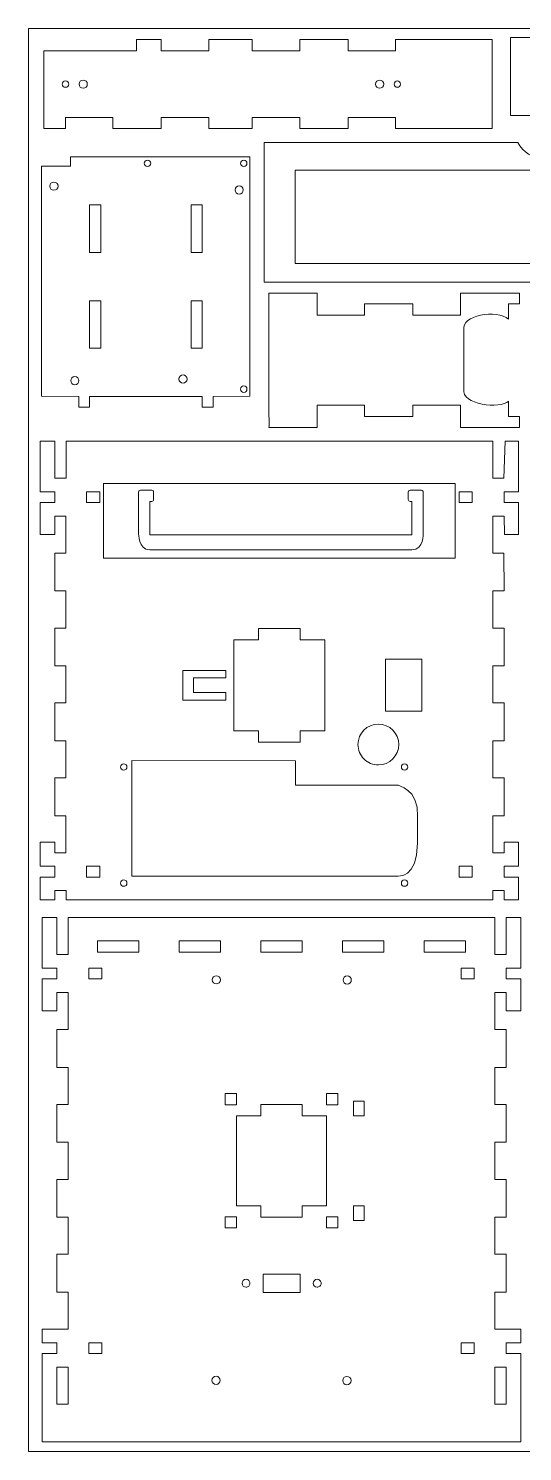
# Model space of a CAD drawing. Extents: x 865 to 1245, y 51 to 431.
# Drawn here: x 864.9 to 996.9, y 50.8 to 430.7 of the extents above; entities that cross this region are included whole.
import ezdxf

# ---------------------------------------------------------------- set-up
doc = ezdxf.new("R2010")
doc.units = 0
doc.layers.add('decoupe', color=1, linetype='CONTINUOUS', lineweight=5, true_color=0xff0000)

msp = doc.modelspace()

# ---------------------------------------------------------------- linework, layer by layer
at = {"layer": 'decoupe', "color": 1, "true_color": 0xff0000}
for p, q in [((864.94, 430.66), (1244.84, 430.66)), ((864.94, 50.76), (864.94, 430.66)), ((900.42, 427.67), (893.77, 427.67)), ((893.77, 427.67), (893.77, 424.69)), ((900.42, 424.69), (900.42, 427.67)), ((918.92, 427.67), (913.12, 427.67)), ((913.12, 427.67), (913.12, 424.69)), ((924.72, 427.67), (918.92, 427.67)), ((924.72, 424.69), (924.72, 427.67)), ((950.32, 427.67), (937.42, 427.67)), ((937.42, 427.67), (937.42, 424.69)), ((950.32, 424.69), (950.32, 427.67)), ((988.82, 427.67), (963.02, 427.67)), ((963.02, 427.67), (963.02, 424.69)), ((988.82, 403.93), (988.82, 427.67)), ((999.53, 428.21), (993.73, 428.21)), ((993.73, 428.21), (993.73, 407.44)), ((874.82, 424.69), (869.02, 424.69)), ((869.02, 424.69), (869.02, 403.93)), ((893.77, 424.69), (874.82, 424.69)), ((874.82, 424.69), (874.82, 424.69)), ((913.12, 424.69), (900.42, 424.69)), ((937.42, 424.69), (924.72, 424.69)), ((963.02, 424.69), (950.32, 424.69)), ((874.84, 414.95), (874.84, 414.95)), ((963.48, 414.95), (963.48, 414.95)), ((874.82, 403.93), (874.82, 406.9)), ((874.82, 406.9), (887.52, 406.9)), ((887.52, 406.9), (887.52, 403.93)), ((900.42, 403.93), (900.42, 406.9)), ((900.42, 406.9), (913.12, 406.9)), ((913.12, 406.9), (913.12, 403.93)), ((924.72, 403.93), (924.72, 406.9)), ((924.72, 406.9), (937.42, 406.9)), ((937.42, 406.9), (937.42, 403.93)), ((950.32, 403.93), (950.32, 406.9)), ((950.32, 406.9), (963.02, 406.9)), ((963.02, 406.9), (963.02, 403.93)), ((993.73, 407.44), (999.53, 407.44)), ((869.02, 403.93), (874.82, 403.93)), ((887.52, 403.93), (900.42, 403.93)), ((913.12, 403.93), (918.92, 403.93)), ((918.92, 403.93), (924.72, 403.93)), ((937.42, 403.93), (950.32, 403.93)), ((963.02, 403.93), (988.82, 403.93)), ((995.65, 400.26), (927.88, 400.26)), ((927.88, 400.26), (927.88, 362.95)), ((924.08, 396.42), (876.22, 396.39)), ((876.22, 396.39), (876.22, 393.94)), ((924.08, 332.52), (924.08, 396.42)), ((876.22, 393.94), (868.4, 393.94)), ((868.4, 393.94), (868.4, 332.52)), ((897.59, 394.66), (897.59, 394.66)), ((923.32, 394.66), (923.32, 394.66)), ((936.15, 392.85), (1007.55, 392.85)), ((936.15, 367.95), (936.15, 392.85)), ((881.29, 383.57), (884.29, 383.57)), ((881.29, 370.87), (881.29, 383.57)), ((884.29, 383.57), (884.29, 370.87)), ((908.37, 370.87), (908.37, 383.57)), ((908.37, 383.57), (911.37, 383.57)), ((911.37, 383.57), (911.37, 370.87)), ((884.29, 370.87), (881.29, 370.87)), ((911.37, 370.87), (908.37, 370.87)), ((1007.55, 367.95), (936.15, 367.95)), ((927.88, 362.95), (1022.97, 362.95)), ((881.29, 357.97), (884.29, 357.97)), ((881.29, 345.27), (881.29, 357.97)), ((884.29, 357.97), (884.29, 345.27)), ((908.37, 345.27), (908.37, 357.97)), ((908.37, 357.97), (911.37, 357.97)), ((911.37, 357.97), (911.37, 345.27)), ((929.39, 360.04), (929.18, 360.04)), ((929.18, 360.04), (929.18, 357.14)), ((929.18, 357.14), (929.18, 347.6)), ((942.03, 360.04), (929.39, 360.04)), ((942.03, 354.14), (942.03, 360.04)), ((967.63, 357.14), (954.73, 357.14)), ((954.73, 357.14), (954.73, 354.14)), ((967.63, 354.14), (967.63, 357.14)), ((993.18, 360.04), (980.33, 360.04)), ((980.33, 360.04), (980.33, 354.14)), ((996.08, 360.04), (993.18, 360.04)), ((993.18, 353.05), (993.18, 357.14)), ((993.18, 357.14), (996.08, 357.14)), ((996.08, 357.14), (996.08, 360.04)), ((954.73, 354.14), (942.03, 354.14)), ((980.33, 354.14), (967.63, 354.14)), ((981.28, 334.43), (981.28, 350.25)), ((929.18, 347.6), (929.18, 336.59)), ((884.29, 345.27), (881.29, 345.27)), ((911.37, 345.27), (908.37, 345.27)), ((923.32, 334.37), (923.32, 334.37)), ((929.18, 336.59), (929.18, 327.06)), ((868.4, 332.52), (878.41, 332.42)), ((878.41, 332.42), (878.39, 332.42)), ((878.39, 332.42), (878.39, 329.52)), ((881.29, 329.52), (881.29, 332.42)), ((881.29, 332.42), (911.37, 332.42)), ((881.3, 332.52), (881.3, 332.52)), ((911.37, 332.42), (911.37, 329.52)), ((914.27, 332.42), (924.08, 332.48)), ((914.27, 329.52), (914.27, 332.42)), ((993.18, 327.06), (993.18, 331.15)), ((878.39, 329.52), (881.29, 329.52)), ((911.37, 329.52), (914.27, 329.52)), ((942.03, 324.16), (942.03, 330.06)), ((942.03, 330.06), (954.73, 330.06)), ((954.73, 330.06), (954.73, 327.06)), ((954.73, 327.06), (967.63, 327.06)), ((967.63, 327.06), (967.63, 330.06)), ((967.63, 330.06), (980.33, 330.06)), ((980.33, 330.06), (980.33, 324.16)), ((996.08, 327.06), (993.18, 327.06)), ((996.08, 324.16), (996.08, 327.06)), ((929.18, 324.16), (929.34, 324.16)), ((929.18, 324.16), (929.18, 324.16)), ((929.34, 324.16), (942.03, 324.16)), ((980.33, 324.16), (993.18, 324.16)), ((993.18, 324.16), (996.08, 324.16)), ((868.07, 320.5), (868.07, 307)), ((868.08, 320.5), (868.07, 320.5)), ((868.07, 320.5), (868.07, 320.5)), ((871.98, 320.5), (868.08, 320.5)), ((871.98, 310.6), (871.98, 320.5)), ((988.97, 320.5), (874.98, 320.5)), ((874.98, 320.5), (874.98, 310.6)), ((988.97, 310.6), (988.97, 320.5)), ((992.25, 320.5), (991.97, 310.6)), ((995.88, 320.5), (992.25, 320.5)), ((995.88, 307), (995.88, 320.5)), ((874.98, 310.6), (871.98, 310.6)), ((885.02, 309.19), (978.92, 309.19)), ((885.02, 289.29), (885.02, 309.19)), ((978.92, 309.19), (978.92, 289.29)), ((991.97, 310.6), (988.97, 310.6)), ((868.07, 307), (871.97, 307)), ((871.97, 304.1), (868.07, 304.1)), ((868.07, 304.1), (868.07, 295.6)), ((871.97, 307), (871.97, 304.1)), ((880.47, 307), (880.47, 304.1)), ((880.47, 307), (883.97, 307)), ((880.47, 304.1), (883.97, 304.1)), ((883.97, 307), (883.97, 304.1)), ((894.38, 306.9), (894.38, 295.95)), ((897.38, 307.4), (894.88, 307.4)), ((897.38, 307.4), (897.88, 307.4)), ((897.38, 304.4), (897.38, 295.5)), ((897.88, 304.4), (897.38, 304.4)), ((898.38, 306.9), (898.38, 304.9)), ((966.38, 304.9), (966.38, 306.9)), ((967.38, 307.4), (966.88, 307.4)), ((966.88, 304.4), (967.38, 304.4)), ((967.38, 307.4), (969.88, 307.4)), ((967.38, 295.5), (967.38, 304.4)), ((970.38, 306.9), (970.38, 295.95)), ((979.98, 304.1), (979.98, 307)), ((979.98, 307), (983.48, 307)), ((979.98, 304.1), (983.48, 304.1)), ((983.48, 304.1), (983.48, 307)), ((991.98, 304.1), (991.98, 307)), ((991.98, 307), (995.88, 307)), ((995.88, 304.1), (991.98, 304.1)), ((995.88, 295.6), (995.88, 304.1)), ((871.97, 295.6), (871.97, 300.5)), ((871.97, 300.5), (874.97, 300.5)), ((874.97, 300.5), (874.97, 290.6)), ((988.97, 290.6), (988.97, 300.5)), ((988.97, 300.5), (991.98, 300.5)), ((991.98, 300.5), (992.09, 295.6)), ((868.07, 295.6), (871.97, 295.6)), ((897.38, 295.5), (967.38, 295.5)), ((992.09, 295.6), (995.88, 295.6)), ((874.97, 290.6), (871.97, 290.6)), ((871.97, 290.6), (871.97, 280.5)), ((978.92, 289.29), (885.02, 289.29)), ((967.38, 291.5), (897.33, 291.5)), ((991.97, 290.6), (988.97, 290.6)), ((991.98, 280.5), (991.97, 290.6)), ((871.97, 280.5), (874.97, 280.5)), ((874.97, 280.5), (874.97, 270.6)), ((988.97, 270.6), (988.97, 280.5)), ((988.97, 280.5), (991.98, 280.5)), ((874.97, 270.6), (871.97, 270.6)), ((871.97, 270.6), (871.97, 260.5)), ((926.42, 270.47), (926.42, 267.45)), ((937.52, 270.47), (926.42, 270.47)), ((937.52, 267.45), (937.52, 270.47)), ((991.98, 270.6), (988.97, 270.6)), ((991.98, 260.5), (991.98, 270.6)), ((926.42, 267.45), (919.82, 267.45)), ((919.82, 267.45), (919.82, 260.86)), ((944.12, 267.45), (937.52, 267.45)), ((944.12, 260.86), (944.12, 267.45)), ((970.02, 262.27), (960.32, 262.27)), ((960.32, 262.27), (960.32, 248.37)), ((970.02, 248.37), (970.02, 262.27)), ((871.97, 260.5), (874.97, 260.5)), ((874.97, 260.5), (874.97, 250.6)), ((906.2, 259.27), (906.2, 251.37)), ((917.7, 259.27), (906.2, 259.27)), ((917.7, 257.27), (917.7, 259.27)), ((919.82, 260.86), (919.82, 249.78)), ((944.12, 249.78), (944.12, 260.86)), ((988.97, 250.6), (988.97, 260.5)), ((988.97, 260.5), (991.98, 260.5)), ((909, 253.37), (909, 257.27)), ((909, 257.27), (917.7, 257.27)), ((906.2, 251.37), (917.7, 251.37)), ((917.7, 253.37), (909, 253.37)), ((917.7, 251.37), (917.7, 253.37)), ((874.97, 250.6), (871.97, 250.6)), ((871.97, 250.6), (871.97, 240.5)), ((919.82, 249.78), (919.82, 243.19)), ((944.12, 243.19), (944.12, 249.78)), ((960.32, 248.37), (970.02, 248.37)), ((991.98, 250.6), (988.97, 250.6)), ((991.98, 240.5), (991.98, 250.6)), ((919.82, 243.19), (926.42, 243.19)), ((926.42, 243.19), (926.42, 240.17)), ((937.52, 240.17), (937.52, 243.19)), ((937.52, 243.19), (944.12, 243.19)), ((871.97, 240.5), (874.97, 240.5)), ((874.97, 240.5), (874.97, 230.6)), ((926.42, 240.17), (937.52, 240.17)), ((952.96, 239.5), (952.96, 239.5)), ((988.97, 230.6), (988.97, 240.5)), ((988.97, 240.5), (991.98, 240.5)), ((891.25, 233.5), (891.25, 233.5)), ((892.55, 235.21), (892.55, 228.69)), ((936.27, 235.13), (892.55, 235.21)), ((936.27, 228.69), (936.27, 235.13)), ((966.25, 233.5), (966.25, 233.5)), ((874.97, 230.6), (871.97, 230.6)), ((871.97, 230.6), (871.97, 220.5)), ((892.55, 228.69), (892.55, 204.37)), ((963.47, 228.69), (936.27, 228.69)), ((991.98, 230.6), (988.97, 230.6)), ((991.98, 220.5), (991.98, 230.6)), ((871.97, 220.5), (874.97, 220.5)), ((874.97, 220.5), (874.97, 210.6)), ((988.97, 210.6), (988.97, 220.5)), ((988.97, 220.5), (991.98, 220.5)), ((968.86, 213.19), (968.86, 220.32)), ((871.98, 213.4), (868.08, 213.4)), ((868.08, 213.4), (868.08, 210.6)), ((871.98, 210.6), (871.98, 213.4)), ((995.88, 213.4), (991.98, 213.4)), ((991.98, 213.4), (991.98, 210.6)), ((995.88, 210.6), (995.88, 213.4)), ((868.08, 210.6), (868.08, 210.5)), ((868.08, 210.5), (868.08, 207)), ((874.97, 210.6), (871.98, 210.6)), ((991.98, 210.6), (988.97, 210.6)), ((995.88, 210.5), (995.88, 210.6)), ((995.88, 207), (995.88, 210.5)), ((868.08, 207), (871.97, 207)), ((871.97, 207), (871.97, 204.1)), ((880.47, 207), (880.47, 204.1)), ((880.47, 207), (883.97, 207)), ((883.97, 207), (883.97, 204.1)), ((979.98, 204.1), (979.98, 207)), ((979.98, 207), (983.48, 207)), ((983.48, 204.1), (983.48, 207)), ((991.98, 204.1), (991.98, 207)), ((991.98, 207), (995.88, 207)), ((871.97, 204.1), (868.08, 204.1)), ((868.08, 204.1), (868.08, 198.03)), ((880.47, 204.1), (883.97, 204.1)), ((891.25, 202.5), (891.25, 202.5)), ((892.55, 204.37), (936.27, 204.37)), ((936.27, 204.37), (963.47, 204.37)), ((966.25, 202.5), (966.25, 202.5)), ((979.98, 204.1), (983.48, 204.1)), ((995.88, 204.1), (991.98, 204.1)), ((995.88, 198.03), (995.88, 204.1)), ((868.08, 198.03), (871.98, 198.06)), ((871.98, 198.06), (871.98, 200.5)), ((871.98, 200.5), (874.98, 200.5)), ((874.98, 200.5), (874.98, 198.03)), ((874.98, 198.03), (988.98, 198.08)), ((988.98, 198.08), (988.98, 200.5)), ((988.98, 200.5), (991.98, 200.5)), ((991.98, 200.5), (991.98, 198.03)), ((991.98, 198.03), (995.88, 198.03)), ((872.54, 193.32), (868.64, 193.32)), ((872.54, 183.42), (872.54, 193.32)), ((989.54, 193.32), (875.54, 193.32)), ((875.54, 193.32), (875.54, 183.42)), ((989.54, 183.42), (989.54, 193.32)), ((996.44, 193.32), (992.54, 193.32)), ((992.54, 193.32), (992.54, 183.42)), ((996.44, 179.82), (996.44, 193.32)), ((883.4, 184.08), (883.4, 187.08)), ((883.4, 187.08), (894.41, 187.08)), ((894.41, 187.08), (894.41, 184.08)), ((905.22, 184.08), (905.22, 187.08)), ((905.22, 187.08), (916.22, 187.08)), ((916.22, 187.08), (916.22, 184.08)), ((927.03, 184.08), (927.03, 187.08)), ((927.03, 187.08), (938.04, 187.08)), ((938.04, 187.08), (938.04, 184.08)), ((948.85, 184.08), (948.85, 187.08)), ((948.85, 187.08), (959.86, 187.08)), ((959.86, 187.08), (959.86, 184.08)), ((970.67, 184.08), (970.67, 187.08)), ((970.67, 187.08), (981.68, 187.08)), ((981.68, 187.08), (981.68, 184.08)), ((875.54, 183.42), (872.54, 183.42)), ((894.41, 184.08), (883.4, 184.08)), ((916.22, 184.08), (905.22, 184.08)), ((938.04, 184.08), (927.03, 184.08)), ((959.86, 184.08), (948.85, 184.08)), ((981.68, 184.08), (970.67, 184.08)), ((992.54, 183.42), (989.54, 183.42)), ((868.64, 179.82), (872.54, 179.82)), ((872.54, 179.82), (872.54, 176.92)), ((881.04, 179.82), (881.04, 176.92)), ((881.04, 179.82), (884.54, 179.82)), ((884.54, 179.82), (884.54, 176.92)), ((980.54, 176.92), (980.54, 179.82)), ((980.54, 179.82), (984.04, 179.82)), ((984.04, 176.92), (984.04, 179.82)), ((992.54, 176.92), (992.54, 179.82)), ((992.54, 179.82), (996.44, 179.82)), ((872.54, 176.92), (868.64, 176.92)), ((868.64, 176.92), (868.64, 168.42)), ((881.04, 176.92), (884.54, 176.92)), ((980.54, 176.92), (984.04, 176.92)), ((996.44, 176.92), (992.54, 176.92)), ((996.44, 168.42), (996.44, 176.92)), ((872.54, 168.42), (872.54, 173.32)), ((872.54, 173.32), (875.54, 173.32)), ((875.54, 173.32), (875.54, 163.42)), ((989.54, 163.42), (989.54, 173.32)), ((989.54, 173.32), (992.54, 173.32)), ((992.54, 173.32), (992.54, 168.42)), ((868.64, 168.42), (872.54, 168.42)), ((992.54, 168.42), (996.44, 168.42)), ((875.54, 163.42), (872.54, 163.42)), ((872.54, 163.42), (872.54, 153.32)), ((992.54, 163.42), (989.54, 163.42)), ((992.54, 153.32), (992.54, 163.42)), ((872.54, 153.32), (875.54, 153.32)), ((875.54, 153.32), (875.54, 143.42)), ((989.54, 143.42), (989.54, 153.32)), ((989.54, 153.32), (992.54, 153.32)), ((917.49, 143.3), (917.49, 146.3)), ((917.49, 146.3), (920.49, 146.3)), ((920.49, 146.3), (920.49, 143.3)), ((944.59, 143.3), (944.59, 146.3)), ((944.59, 146.3), (947.59, 146.3)), ((947.59, 146.3), (947.59, 143.3)), ((875.54, 143.42), (872.54, 143.42)), ((872.54, 143.42), (872.54, 133.32)), ((920.49, 143.3), (917.49, 143.3)), ((927.03, 143.42), (927.03, 140.42)), ((938.04, 143.42), (927.03, 143.42)), ((938.04, 140.42), (938.04, 143.42)), ((947.59, 143.3), (944.59, 143.3)), ((951.74, 144.32), (951.74, 140.42)), ((954.64, 144.32), (951.74, 144.32)), ((954.64, 140.42), (954.64, 144.32)), ((992.54, 143.42), (989.54, 143.42)), ((992.54, 133.32), (992.54, 143.42)), ((927.03, 140.42), (920.49, 140.42)), ((920.49, 140.42), (920.49, 133.87)), ((944.59, 140.42), (938.04, 140.42)), ((944.59, 133.87), (944.59, 140.42)), ((951.74, 140.42), (954.64, 140.42)), ((872.54, 133.32), (875.54, 133.32)), ((875.54, 133.32), (875.54, 123.42)), ((920.49, 133.87), (920.49, 122.86)), ((944.59, 122.86), (944.59, 133.87)), ((989.54, 123.42), (989.54, 133.32)), ((989.54, 133.32), (992.54, 133.32)), ((875.54, 123.42), (872.54, 123.42)), ((872.54, 123.42), (872.54, 113.32)), ((920.49, 122.86), (920.49, 116.32)), ((944.59, 116.32), (944.59, 122.86)), ((992.54, 123.42), (989.54, 123.42)), ((992.54, 113.32), (992.54, 123.42)), ((920.49, 116.32), (927.03, 116.32)), ((927.03, 116.32), (927.03, 113.32)), ((938.04, 113.32), (938.04, 116.32)), ((938.04, 116.32), (944.59, 116.32)), ((951.74, 116.31), (951.74, 112.41)), ((954.64, 116.31), (951.74, 116.31)), ((954.64, 112.41), (954.64, 116.31)), ((872.54, 113.32), (875.54, 113.32)), ((875.54, 113.32), (875.54, 103.42)), ((917.49, 110.44), (917.49, 113.44)), ((917.49, 113.44), (920.49, 113.44)), ((920.49, 110.44), (917.49, 110.44)), ((920.49, 113.44), (920.49, 110.44)), ((927.03, 113.32), (938.04, 113.32)), ((944.59, 110.44), (944.59, 113.44)), ((944.59, 113.44), (947.59, 113.44)), ((947.59, 110.44), (944.59, 110.44)), ((947.59, 113.44), (947.59, 110.44)), ((951.74, 112.41), (954.64, 112.41)), ((989.54, 103.42), (989.54, 113.32)), ((989.54, 113.32), (992.54, 113.32)), ((875.54, 103.42), (872.54, 103.42)), ((872.54, 103.42), (872.54, 93.32)), ((992.54, 103.42), (989.54, 103.42)), ((992.54, 93.32), (992.54, 103.42)), ((924.11, 95.69), (924.11, 95.69)), ((927.61, 98.14), (937.51, 98.14)), ((927.61, 93.24), (927.61, 98.14)), ((937.51, 98.14), (937.51, 93.24)), ((943.11, 95.69), (943.11, 95.69)), ((872.54, 93.32), (875.54, 93.32)), ((875.54, 93.32), (875.54, 83.42)), ((937.51, 93.24), (927.61, 93.24)), ((989.54, 83.42), (989.54, 93.32)), ((989.54, 93.32), (992.54, 93.32)), ((872.54, 83.42), (868.64, 83.42)), ((868.64, 83.42), (868.64, 79.82)), ((868.64, 79.82), (872.54, 79.82)), ((875.54, 83.42), (872.54, 83.42)), ((872.54, 79.82), (872.54, 76.92)), ((881.04, 79.82), (881.04, 76.92)), ((881.04, 79.82), (884.54, 79.82)), ((884.54, 79.82), (884.54, 76.92)), ((980.54, 76.92), (980.54, 79.82)), ((980.54, 79.82), (984.04, 79.82)), ((984.04, 76.92), (984.04, 79.82)), ((992.54, 83.42), (989.54, 83.42)), ((996.44, 83.42), (992.54, 83.42)), ((992.54, 76.92), (992.54, 79.82)), ((992.54, 79.82), (996.44, 79.82)), ((996.44, 79.82), (996.44, 83.42)), ((872.54, 76.92), (868.64, 76.92)), ((868.64, 76.92), (868.64, 53.37)), ((881.04, 76.92), (884.54, 76.92)), ((980.54, 76.92), (984.04, 76.92)), ((996.44, 76.92), (992.54, 76.92)), ((996.44, 53.37), (996.44, 76.92)), ((872.54, 73.32), (875.54, 73.32)), ((872.54, 63.42), (872.54, 73.32)), ((875.54, 73.32), (875.54, 63.42)), ((989.54, 73.32), (992.54, 73.32)), ((989.54, 63.42), (989.54, 73.32)), ((992.54, 73.32), (992.54, 63.42)), ((875.54, 63.42), (872.54, 63.42)), ((992.54, 63.42), (989.54, 63.42)), ((868.64, 53.37), (872.54, 53.37)), ((872.54, 53.37), (992.54, 53.37)), ((992.54, 53.37), (996.44, 53.37)), ((1244.84, 50.76), (864.94, 50.76))]:
    msp.add_line(p, q, dxfattribs=at)
at = {"layer": 'decoupe'}
for centre in [(879.57, 415.8), (958.75, 415.8), (871.74, 388.56), (921.24, 387.56), (906.24, 337.06), (877.33, 336.65), (915.14, 176.69), (950.09, 176.64)]:
    msp.add_circle(centre, 1.1, dxfattribs=at)
at = {"layer": 'decoupe', "lineweight": 5}
for centre in [(915.06, 69.76), (950.01, 69.71)]:
    msp.add_circle(centre, 1.1, dxfattribs=at)
at = {"layer": 'decoupe', "color": 1, "true_color": 0xff0000}
for centre, start, end in [((894.88, 306.9), 90, 180), ((897.88, 306.9), 0, 90), ((897.88, 304.9), 270, 0), ((966.88, 306.9), 90, 180), ((966.88, 304.9), 180, 270), ((969.88, 306.9), 0, 90)]:
    msp.add_arc(centre, 0.5, start, end, dxfattribs=at)
for points in [[(874.24, 416.4), (874.08, 416.24), (873.99, 416.02), (873.99, 415.8)], [(873.99, 415.8), (873.99, 415.33), (874.37, 414.95), (874.84, 414.95)], [(874.84, 416.65), (874.61, 416.65), (874.39, 416.56), (874.24, 416.4)], [(875.44, 416.4), (875.28, 416.56), (875.06, 416.65), (874.84, 416.65)], [(874.84, 414.95), (875.31, 414.95), (875.69, 415.33), (875.69, 415.8)], [(875.69, 415.8), (875.69, 416.02), (875.6, 416.24), (875.44, 416.4)], [(962.63, 415.8), (962.63, 416.02), (962.72, 416.24), (962.88, 416.4)], [(963.48, 414.95), (963.01, 414.95), (962.63, 415.33), (962.63, 415.8)], [(962.88, 416.4), (963.04, 416.56), (963.26, 416.65), (963.48, 416.65)], [(963.48, 416.65), (963.71, 416.65), (963.92, 416.56), (964.08, 416.4)], [(964.33, 415.8), (964.33, 415.33), (963.95, 414.95), (963.48, 414.95)], [(964.08, 416.4), (964.24, 416.24), (964.33, 416.02), (964.33, 415.8)], [(1002.11, 396), (999.78, 396), (997.02, 397.5), (995.65, 400.26)], [(895.87, 394.66), (895.87, 395.13), (896.26, 395.51), (896.73, 395.51)], [(896.73, 395.51), (897.21, 395.51), (897.59, 395.13), (897.59, 394.66)], [(921.6, 394.66), (921.6, 395.13), (921.99, 395.51), (922.46, 395.51)], [(922.46, 395.51), (922.94, 395.51), (923.32, 395.13), (923.32, 394.66)], [(896.73, 393.8), (896.26, 393.8), (895.87, 394.18), (895.87, 394.66)], [(897.59, 394.66), (897.59, 394.18), (897.21, 393.8), (896.73, 393.8)], [(922.46, 393.8), (921.99, 393.8), (921.6, 394.18), (921.6, 394.66)], [(923.32, 394.66), (923.32, 394.18), (922.94, 393.8), (922.46, 393.8)], [(981.28, 350.25), (980.33, 354.04), (990.14, 355.8), (993.18, 353.05)], [(921.6, 334.37), (921.6, 334.84), (921.99, 335.23), (922.46, 335.23)], [(922.46, 333.51), (921.99, 333.51), (921.6, 333.89), (921.6, 334.37)], [(922.46, 335.23), (922.94, 335.23), (923.32, 334.84), (923.32, 334.37)], [(923.32, 334.37), (923.32, 333.89), (922.94, 333.51), (922.46, 333.51)], [(993.18, 331.15), (991.11, 329), (980.33, 330.16), (981.28, 334.43)], [(929.18, 327.06), (929.18, 327.06), (929.34, 324.16), (929.18, 324.16)], [(897.33, 291.5), (894.31, 291.5), (894.38, 295.95), (894.38, 295.95)], [(970.38, 295.95), (970.38, 295.95), (970.56, 291.5), (967.38, 291.5)], [(952.96, 239.5), (952.96, 242.51), (955.4, 244.95), (958.41, 244.95)], [(958.41, 244.95), (961.42, 244.95), (963.86, 242.51), (963.86, 239.5)], [(954.56, 235.64), (953.54, 236.67), (952.96, 238.05), (952.96, 239.5)], [(963.86, 239.5), (963.86, 236.49), (961.42, 234.05), (958.41, 234.05)], [(958.41, 234.05), (956.97, 234.05), (955.58, 234.62), (954.56, 235.64)], [(889.55, 233.5), (889.55, 233.97), (889.93, 234.35), (890.4, 234.35)], [(890.4, 232.65), (889.93, 232.65), (889.55, 233.03), (889.55, 233.5)], [(890.4, 234.35), (890.87, 234.35), (891.25, 233.97), (891.25, 233.5)], [(891.25, 233.5), (891.25, 233.03), (890.87, 232.65), (890.4, 232.65)], [(964.55, 233.5), (964.55, 233.97), (964.93, 234.35), (965.4, 234.35)], [(964.8, 232.9), (964.64, 233.06), (964.55, 233.27), (964.55, 233.5)], [(965.4, 232.65), (965.17, 232.65), (964.96, 232.74), (964.8, 232.9)], [(965.4, 234.35), (965.87, 234.35), (966.25, 233.97), (966.25, 233.5)], [(966, 232.9), (965.84, 232.74), (965.63, 232.65), (965.4, 232.65)], [(966.25, 233.5), (966.25, 233.27), (966.16, 233.06), (966, 232.9)], [(968.86, 220.32), (969.24, 227.69), (963.47, 228.69), (963.47, 228.69)], [(963.47, 204.37), (963.47, 204.37), (968.87, 203.65), (968.86, 213.19)], [(889.55, 202.5), (889.55, 202.97), (889.93, 203.35), (890.4, 203.35)], [(890.4, 201.65), (889.93, 201.65), (889.55, 202.03), (889.55, 202.5)], [(890.4, 203.35), (890.87, 203.35), (891.25, 202.97), (891.25, 202.5)], [(891.25, 202.5), (891.25, 202.03), (890.87, 201.65), (890.4, 201.65)], [(964.55, 202.5), (964.55, 202.97), (964.93, 203.35), (965.4, 203.35)], [(965.4, 201.65), (964.93, 201.65), (964.55, 202.03), (964.55, 202.5)], [(965.4, 203.35), (965.87, 203.35), (966.25, 202.97), (966.25, 202.5)], [(966.25, 202.5), (966.25, 202.03), (965.87, 201.65), (965.4, 201.65)], [(868.64, 193.32), (868.64, 188.82), (868.64, 184.32), (868.64, 179.82)], [(922.01, 95.69), (922.01, 96.27), (922.48, 96.74), (923.06, 96.74)], [(923.06, 94.64), (922.48, 94.64), (922.01, 95.11), (922.01, 95.69)], [(923.06, 96.74), (923.34, 96.74), (923.6, 96.63), (923.8, 96.43)], [(923.8, 96.43), (924, 96.23), (924.11, 95.97), (924.11, 95.69)], [(924.11, 95.69), (924.11, 95.41), (924, 95.14), (923.8, 94.94)], [(941.01, 95.69), (941.01, 96.27), (941.48, 96.74), (942.06, 96.74)], [(942.06, 94.64), (941.48, 94.64), (941.01, 95.11), (941.01, 95.69)], [(942.06, 96.74), (942.34, 96.74), (942.6, 96.63), (942.8, 96.43)], [(942.8, 96.43), (943, 96.23), (943.11, 95.97), (943.11, 95.69)], [(943.11, 95.69), (943.11, 95.41), (943, 95.14), (942.8, 94.94)], [(923.8, 94.94), (923.6, 94.75), (923.34, 94.64), (923.06, 94.64)], [(942.8, 94.94), (942.6, 94.75), (942.34, 94.64), (942.06, 94.64)]]:
    msp.add_open_spline(points, degree=3, dxfattribs=at)

doc.saveas('drawing.dxf')
